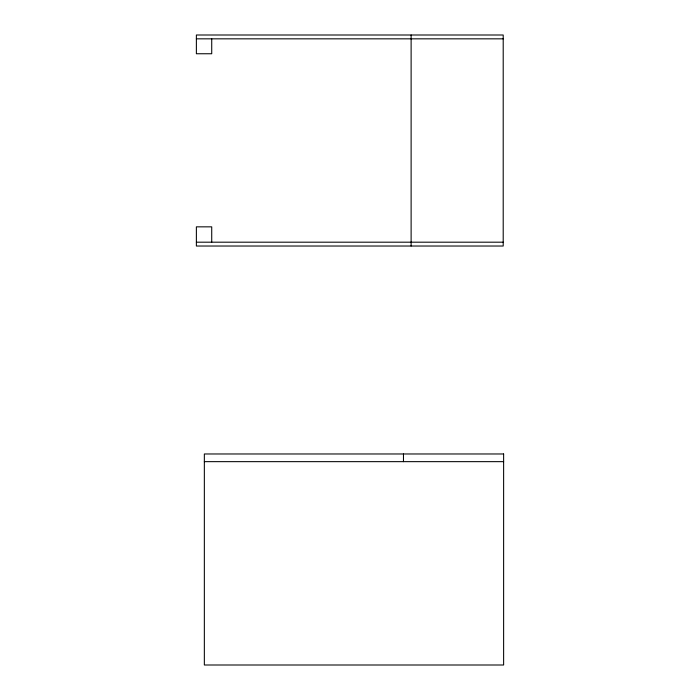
<?xml version="1.0" encoding="UTF-8"?>
<svg xmlns="http://www.w3.org/2000/svg" width="700" height="700" viewBox="0 0 700 700"><rect width="100%" height="100%" fill="white"/><g stroke="black" fill="none" stroke-linecap="round" stroke-linejoin="round"><path stroke-width="1.05" d="M196.376 38.833L503.204 38.833M196.376 242.191L503.204 242.191M204.347 461.65L503.624 461.65M411.119 35L411.119 246.024M403.471 453.976L403.471 461.65M211.724 38.833L211.724 53.751L196.376 53.751L196.376 35L503.204 35L503.204 246.024L196.376 246.024L196.376 226.844L211.724 226.844L211.724 242.191M503.624 453.976L204.347 453.976L204.347 665L503.624 665L503.624 453.976"/></g></svg>
